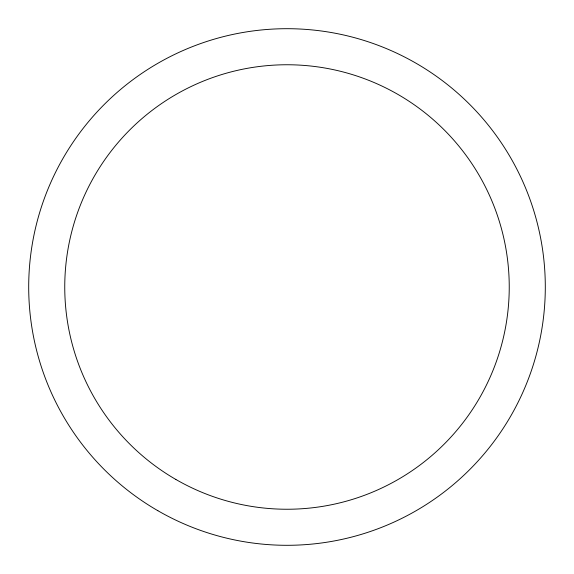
<?xml version="1.0" encoding="UTF-8"?>
<svg xmlns="http://www.w3.org/2000/svg" width="574" height="574" viewBox="0 0 574 574"><rect width="100%" height="100%" fill="white"/><g stroke="black" fill="none" stroke-linecap="round" stroke-linejoin="round"><path stroke-width="0.86" d="M157.85 510.695A258.3 258.3 0 0 0 545.3 287A258.3 258.3 0 0 0 157.85 63.305A258.3 258.3 0 0 0 157.85 510.695M175.881 479.469A222.238 222.238 0 0 0 509.238 287A222.238 222.238 0 0 0 175.881 94.531A222.238 222.238 0 0 0 175.881 479.469"/></g></svg>
